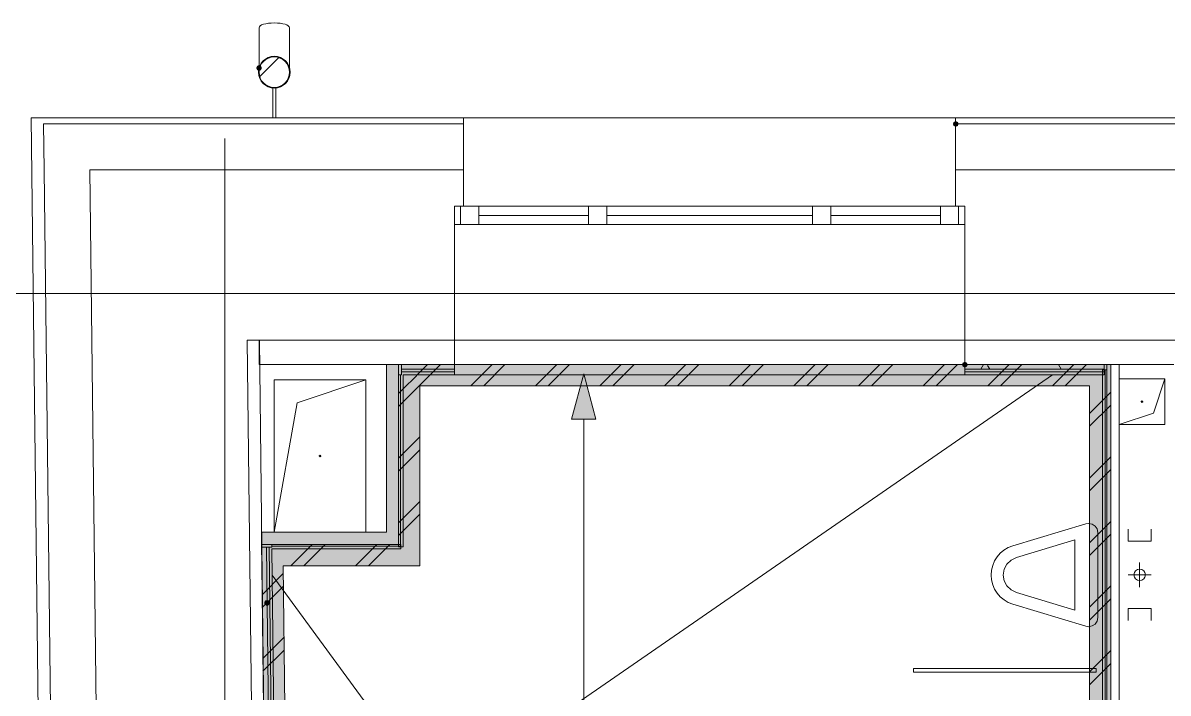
# Model space of a CAD drawing. Header units: millimetres. Extents: x 0 to 1189, y 0 to 841.
# Drawn here: x 681.54 to 719.14, y 477.25 to 499.25 of the extents above; entities that cross this region are included whole.
import ezdxf

# ---------------------------------------------------------------- set-up
doc = ezdxf.new("R2010")
doc.units = ezdxf.units.MM

msp = doc.modelspace()

# ---------------------------------------------------------------- hatches: boundary and pattern name
h = msp.add_hatch(color=7)
h.dxf.hatch_style = 2
h.paths.add_polyline_path([(689.206053, 497.765531), (689.23249, 497.701969), (689.296053, 497.675531), (689.359616, 497.701969), (689.386053, 497.765531), (689.386053, 497.777531), (689.359616, 497.841094), (689.296053, 497.867531), (689.23249, 497.841094), (689.206053, 497.777531)])
h = msp.add_hatch(color=7)
h.dxf.hatch_style = 2
h.paths.add_polyline_path([(712.160088, 496.024529), (712.096525, 495.998091), (712.070088, 495.934528), (712.096525, 495.870966), (712.160088, 495.844528), (712.170088, 495.844528), (712.233651, 495.870966), (712.260088, 495.934528), (712.233651, 495.998091), (712.170088, 496.024529)])
h = msp.add_hatch(color=7)
h.dxf.hatch_style = 2
h.paths.add_polyline_path([(693.477059, 488.034516), (693.87706, 488.034516), (693.87706, 482.134507), (693.477059, 482.134507)])
at = {"true_color": 0xcccccc}
h = msp.add_hatch(color=254, dxfattribs=at)
h.dxf.hatch_style = 2
h.paths.add_polyline_path([(694.577061, 487.334515), (693.87706, 487.334515), (693.87706, 488.034516)])
h = msp.add_hatch(color=254, dxfattribs=at)
h.dxf.hatch_style = 2
h.paths.add_polyline_path([(694.577061, 488.034516), (694.577061, 487.334515), (693.87706, 488.034516)])
h = msp.add_hatch(color=254, dxfattribs=at)
h.dxf.hatch_style = 2
h.paths.add_polyline_path([(694.577061, 487.334515), (694.577061, 488.034516), (716.557095, 488.034516), (716.557095, 487.334515)])
h = msp.add_hatch(color=7)
h.dxf.hatch_style = 2
h.paths.add_polyline_path([(712.470088, 487.944516), (712.533651, 487.970954), (712.560089, 488.034516), (712.533651, 488.098079), (712.470088, 488.124516), (712.460088, 488.124516), (712.396526, 488.098079), (712.370088, 488.034516), (712.396526, 487.970954), (712.460088, 487.944516)])
h = msp.add_hatch(color=254, dxfattribs=at)
h.dxf.hatch_style = 2
h.paths.add_polyline_path([(716.557095, 487.334515), (716.557095, 488.034516), (717.257096, 488.034516)])
h = msp.add_hatch(color=254, dxfattribs=at)
h.dxf.hatch_style = 2
h.paths.add_polyline_path([(716.557095, 487.334515), (717.257096, 488.034516), (717.257096, 487.334515)])
at = {"true_color": 0x0077b0}
h = msp.add_hatch(color=144, dxfattribs=at)
h.dxf.hatch_style = 2
h.paths.add_polyline_path([(699.956069, 487.734516), (700.35607, 486.242514), (699.556069, 486.242514)])
at = {"true_color": 0xcccccc}
h = msp.add_hatch(color=254, dxfattribs=at)
h.dxf.hatch_style = 2
h.paths.add_polyline_path([(694.577061, 482.134507), (693.87706, 482.134507), (693.87706, 487.334515), (694.577061, 487.334515)])
h = msp.add_hatch(color=254, dxfattribs=at)
h.dxf.hatch_style = 2
h.paths.add_polyline_path([(716.557095, 487.334515), (717.257096, 487.334515), (717.257096, 449.377457), (716.557095, 449.377457)])
h = msp.add_hatch(color=7)
h.dxf.hatch_style = 2
h.paths.add_polyline_path([(689.380053, 482.534508), (693.477059, 482.534508), (693.477059, 482.134507), (689.386053, 482.134507)])
h = msp.add_hatch(color=254, dxfattribs=at)
h.dxf.hatch_style = 2
h.paths.add_polyline_path([(689.375053, 482.134507), (690.083054, 481.434506), (689.383053, 481.434506)])
h = msp.add_hatch(color=254, dxfattribs=at)
h.dxf.hatch_style = 2
h.paths.add_polyline_path([(690.075054, 482.134507), (690.083054, 481.434506), (689.375053, 482.134507)])
h = msp.add_hatch(color=254, dxfattribs=at)
h.dxf.hatch_style = 2
h.paths.add_polyline_path([(693.87706, 482.134507), (693.87706, 481.434506), (690.083054, 481.434506), (690.075054, 482.134507)])
h = msp.add_hatch(color=254, dxfattribs=at)
h.dxf.hatch_style = 2
h.paths.add_polyline_path([(693.87706, 482.134507), (694.577061, 481.434506), (693.87706, 481.434506)])
h = msp.add_hatch(color=254, dxfattribs=at)
h.dxf.hatch_style = 2
h.paths.add_polyline_path([(694.577061, 482.134507), (694.577061, 481.434506), (693.87706, 482.134507)])
h = msp.add_hatch(color=254, dxfattribs=at)
h.dxf.hatch_style = 2
h.paths.add_polyline_path([(689.383053, 481.434506), (690.083054, 481.434506), (690.880056, 414.641404), (690.180054, 414.641404)])
h = msp.add_hatch(color=7)
h.dxf.hatch_style = 2
h.paths.add_polyline_path([(689.480879, 480.1632), (689.536252, 480.122297), (689.604358, 480.13233), (689.645261, 480.187703), (689.635228, 480.255809), (689.629228, 480.265809), (689.573855, 480.306712), (689.505749, 480.296679), (689.464846, 480.241306), (689.474879, 480.1732)])

# ---------------------------------------------------------------- linework, layer by layer
at = {"color": 7, "lineweight": 0}
for points in [[(689.296023, 499.096473), (689.306187, 499.127537), (689.335336, 499.156551), (689.381453, 499.182869), (689.442523, 499.205848), (689.516531, 499.224842), (689.601461, 499.239207), (689.695297, 499.248299), (689.796024, 499.251473)], [(689.796024, 499.251473), (689.896751, 499.248299), (689.990587, 499.239208), (690.075517, 499.224842), (690.149524, 499.205848), (690.210595, 499.18287), (690.256712, 499.156551), (690.285861, 499.127537), (690.296025, 499.096473)], [(689.296053, 499.096533), (689.296053, 498.671533)], [(690.296055, 498.671533), (690.296055, 499.096533)], [(689.296053, 498.647533), (689.296053, 498.671533)], [(689.296053, 498.591532), (689.296053, 498.647533)], [(689.296053, 498.535532), (689.296053, 498.591532)], [(689.296053, 498.481532), (689.296053, 498.535532)], [(689.296053, 498.427532), (689.296053, 498.481532)], [(690.296055, 498.671533), (690.296055, 498.614532)], [(690.296055, 498.614532), (690.296055, 498.558532)], [(690.296055, 498.558532), (690.296055, 498.504532)], [(690.296055, 498.504532), (690.296055, 498.450532)], [(689.796054, 497.11453), (689.69131, 497.125102), (689.593725, 497.155421), (689.505399, 497.203388), (689.428428, 497.266905), (689.364911, 497.343876), (689.316944, 497.432203), (689.286625, 497.529787), (689.276053, 497.634531), (689.286625, 497.739562), (689.316944, 497.837281), (689.364911, 497.925625), (689.428428, 498.002532), (689.505399, 498.065938), (689.593725, 498.113782), (689.69131, 498.144), (689.796054, 498.154532)], [(689.296053, 498.375532), (689.296053, 498.427532)], [(689.296053, 498.324532), (689.296053, 498.375532)], [(689.296053, 498.274532), (689.296053, 498.324532)], [(689.296053, 498.226532), (689.296053, 498.274532)], [(689.296053, 498.179532), (689.296053, 498.226532)], [(689.296053, 498.133532), (689.296053, 498.179532)], [(689.796054, 497.13453), (689.695327, 497.144694), (689.601491, 497.173843), (689.516561, 497.21996), (689.442553, 497.28103), (689.381483, 497.355038), (689.335366, 497.439968), (689.306217, 497.533804), (689.296053, 497.634531), (689.306217, 497.735545), (689.335366, 497.829516), (689.381483, 497.914463), (689.442553, 497.988407), (689.516561, 498.049366), (689.601491, 498.09536), (689.695327, 498.124409), (689.796054, 498.134532)], [(689.296053, 498.089532), (689.296053, 498.133532)], [(689.296053, 498.047532), (689.296053, 498.089532)], [(689.321053, 497.496531), (689.929054, 498.104532)], [(689.796054, 498.154532), (689.900798, 498.144), (689.998382, 498.113782), (690.086709, 498.065938), (690.163679, 498.002532), (690.227197, 497.925625), (690.275164, 497.837281), (690.305482, 497.739562), (690.316055, 497.634531), (690.305482, 497.529787), (690.275164, 497.432203), (690.227197, 497.343876), (690.163679, 497.266905), (690.086709, 497.203388), (689.998382, 497.155421), (689.900798, 497.125102), (689.796054, 497.11453)], [(689.796054, 498.134532), (689.896781, 498.124409), (689.990617, 498.09536), (690.075546, 498.049366), (690.149554, 497.988407), (690.210625, 497.914463), (690.256742, 497.829516), (690.285891, 497.735545), (690.296055, 497.634531), (690.285891, 497.533804), (690.256742, 497.439968), (690.210625, 497.355038), (690.149554, 497.28103), (690.075546, 497.21996), (689.990617, 497.173843), (689.896781, 497.144694), (689.796054, 497.13453)], [(690.296055, 498.450532), (690.296055, 498.397532)], [(690.296055, 498.397532), (690.296055, 498.345532)], [(690.296055, 498.345532), (690.296055, 498.295532)], [(690.296055, 498.295532), (690.296055, 498.246532)], [(690.296055, 498.246532), (690.296055, 498.198532)], [(690.296055, 498.198532), (690.296055, 498.152532)], [(690.296055, 498.152532), (690.296055, 498.107532)], [(690.296055, 498.107532), (690.296055, 498.065532)], [(689.296053, 498.007532), (689.296053, 498.047532)], [(689.296053, 497.968531), (689.296053, 498.007532)], [(689.296053, 497.931531), (689.296053, 497.968531)], [(689.296053, 497.896531), (689.296053, 497.931531)], [(689.296053, 497.864531), (689.296053, 497.896531)], [(689.296053, 497.833531), (689.296053, 497.864531)], [(689.296053, 497.804531), (689.296053, 497.833531)], [(689.296053, 497.777531), (689.296053, 497.804531)], [(690.296055, 498.065532), (690.296055, 498.023532)], [(690.296055, 498.023532), (690.296055, 497.984532)], [(690.296055, 497.984532), (690.296055, 497.946531)], [(690.296055, 497.946531), (690.296055, 497.911531)], [(690.296055, 497.911531), (690.296055, 497.877531)], [(690.296055, 497.877531), (690.296055, 497.845531)], [(690.296055, 497.845531), (690.296055, 497.816531)], [(690.296055, 497.816531), (690.296055, 497.788531)], [(690.296055, 497.788531), (690.296055, 497.765531)], [(689.746054, 497.12653), (689.746054, 496.134529)], [(689.846054, 496.134529), (689.846054, 497.12653)], [(696.010063, 496.134529), (681.819042, 496.134529)], [(681.819042, 496.134529), (682.574043, 432.105431)], [(682.222042, 495.934528), (696.010063, 495.934528)], [(682.240042, 494.434526), (682.222042, 495.934528)], [(696.010063, 496.134529), (712.160088, 496.134529)], [(696.010063, 494.434526), (696.010063, 496.134529)], [(732.78912, 496.134529), (712.160088, 496.134529)], [(712.160088, 496.134529), (712.160088, 494.434526)], [(712.170088, 495.934528), (732.78912, 495.934528)], [(688.173051, 251.095154), (688.173051, 495.459528)], [(682.974043, 432.120431), (682.240042, 494.434526)], [(683.740045, 494.434526), (696.010063, 494.434526)], [(684.474046, 432.127431), (683.740045, 494.434526)], [(696.010063, 493.234524), (696.010063, 494.434526)], [(712.160088, 494.434526), (732.78912, 494.434526)], [(712.160088, 494.434526), (712.160088, 493.234524)], [(695.710063, 492.634523), (695.710063, 493.234524)], [(695.710063, 493.234524), (696.510064, 493.234524)], [(695.710063, 493.234524), (695.710063, 492.634523)], [(696.510064, 493.234524), (695.710063, 493.234524)], [(695.910063, 492.634523), (695.910063, 493.234524)], [(696.510064, 493.234524), (696.510064, 492.634523)], [(696.510064, 493.234524), (700.11007, 493.234524)], [(700.11007, 492.634523), (700.11007, 493.234524)], [(700.11007, 493.234524), (700.710071, 493.234524)], [(700.710071, 493.234524), (700.11007, 493.234524)], [(700.710071, 493.234524), (700.710071, 492.634523)], [(700.710071, 493.234524), (707.460081, 493.234524)], [(707.460081, 492.634523), (707.460081, 493.234524)], [(707.460081, 493.234524), (708.060082, 493.234524)], [(708.060082, 493.234524), (707.460081, 493.234524)], [(708.060082, 493.234524), (708.060082, 492.634523)], [(708.060082, 493.234524), (711.660087, 493.234524)], [(711.660087, 493.234524), (711.660087, 492.634523)], [(712.460088, 493.234524), (711.660087, 493.234524)], [(712.460088, 493.234524), (711.660087, 493.234524)], [(712.260088, 492.634523), (712.260088, 493.234524)], [(712.460088, 492.634523), (712.460088, 493.234524)], [(712.460088, 492.634523), (712.460088, 493.234524)], [(696.510064, 492.934524), (700.11007, 492.934524)], [(700.710071, 492.934524), (707.460081, 492.934524)], [(708.060082, 492.934524), (711.660087, 492.934524)], [(695.710063, 488.834518), (695.710063, 492.634523)], [(696.510064, 492.634523), (695.710063, 492.634523)], [(695.710063, 492.634523), (696.510064, 492.634523)], [(700.11007, 492.634523), (696.510064, 492.634523)], [(700.710071, 492.634523), (700.11007, 492.634523)], [(700.11007, 492.634523), (700.710071, 492.634523)], [(707.460081, 492.634523), (700.710071, 492.634523)], [(708.060082, 492.634523), (707.460081, 492.634523)], [(707.460081, 492.634523), (708.060082, 492.634523)], [(711.660087, 492.634523), (708.060082, 492.634523)], [(711.660087, 492.634523), (712.460088, 492.634523)], [(711.660087, 492.634523), (712.460088, 492.634523)], [(712.460088, 492.634523), (712.460088, 488.834518)], [(198.085303, 490.37152), (863.72632, 490.37152)], [(689.306053, 488.839518), (688.906052, 488.834518)], [(688.906052, 488.834518), (695.710063, 488.834518)], [(688.906052, 488.834518), (689.569054, 432.587432)], [(689.300053, 488.834518), (689.300053, 488.034516)], [(689.386053, 482.043507), (689.306053, 488.839518)], [(712.460088, 488.834518), (695.710063, 488.834518)], [(695.710063, 487.704516), (695.710063, 488.834518)], [(712.460088, 488.834518), (719.527099, 488.834518)], [(712.460088, 488.834518), (712.460088, 487.704516)], [(689.300053, 488.034516), (693.96706, 488.034516)], [(693.477059, 488.034516), (693.477059, 482.534508)], [(693.87706, 488.034516), (693.87706, 482.059507)], [(693.87706, 488.034516), (693.87706, 487.334515)], [(716.557095, 488.034516), (693.87706, 488.034516)], [(693.96706, 488.034516), (695.710063, 488.034516)], [(693.96706, 488.034516), (693.96706, 487.704516)], [(694.577061, 487.364515), (695.247062, 488.034516)], [(694.577061, 487.789516), (694.823062, 488.034516)], [(696.244064, 487.334515), (696.944065, 488.034516)], [(696.669064, 487.334515), (697.369065, 488.034516)], [(698.366067, 487.334515), (699.066068, 488.034516)], [(698.790068, 487.334515), (699.490069, 488.034516)], [(700.48707, 487.334515), (701.187071, 488.034516)], [(700.911071, 487.334515), (701.611072, 488.034516)], [(702.608073, 487.334515), (703.308074, 488.034516)], [(703.033074, 487.334515), (703.733075, 488.034516)], [(704.730077, 487.334515), (705.430078, 488.034516)], [(705.154077, 487.334515), (705.854078, 488.034516)], [(706.85108, 487.334515), (707.551081, 488.034516)], [(707.275081, 487.334515), (707.975082, 488.034516)], [(708.972083, 487.334515), (709.672084, 488.034516)], [(709.397084, 487.334515), (710.097085, 488.034516)], [(711.094086, 487.334515), (711.794087, 488.034516)], [(711.518087, 487.334515), (712.218088, 488.034516)], [(717.037095, 488.034516), (712.470088, 488.034516)], [(713.072089, 488.034516), (712.985089, 487.884516)], [(713.28209, 487.884516), (713.20909, 488.011516)], [(713.21509, 487.334515), (713.915091, 488.034516)], [(713.63909, 487.334515), (714.339091, 488.034516)], [(715.336093, 487.334515), (716.036094, 488.034516)], [(715.628093, 487.884516), (715.542093, 488.034516)], [(715.761094, 487.334515), (716.461095, 488.034516)], [(717.257096, 488.034516), (716.557095, 488.034516)], [(717.037095, 488.034516), (719.327099, 488.034516)], [(717.037095, 487.704516), (717.037095, 488.034516)], [(717.127096, 448.847456), (717.127096, 488.034516)], [(717.257096, 448.717456), (717.257096, 488.034516)], [(717.257096, 449.377457), (717.257096, 488.034516)], [(717.527096, 448.447456), (717.527096, 488.034516)], [(693.96706, 487.704516), (693.87706, 487.704516)], [(693.93706, 482.059507), (693.93706, 487.704516)], [(693.96706, 487.884516), (695.710063, 487.884516)], [(693.96706, 487.794516), (695.710063, 487.794516)], [(694.02706, 487.704516), (695.710063, 487.704516)], [(694.02706, 482.059507), (694.02706, 487.704516)], [(694.12306, 487.334515), (694.350061, 487.562516)], [(694.350061, 487.562516), (694.577061, 487.789516)], [(712.460088, 487.704516), (695.710063, 487.704516)], [(715.341093, 487.704516), (696.127064, 474.434496)], [(712.460088, 487.884516), (717.037095, 487.884516)], [(712.460088, 487.794516), (717.037095, 487.794516)], [(712.460088, 487.704516), (717.037095, 487.704516)], [(717.127096, 487.869516), (716.977095, 487.869516)], [(716.977095, 487.869516), (716.977095, 448.997457)], [(717.067096, 487.869516), (717.067096, 448.847456)], [(717.527096, 487.570516), (719.027099, 487.570516)], [(719.027099, 487.570516), (717.527096, 487.570516)], [(719.027099, 487.570516), (718.652098, 486.445514)], [(719.027099, 487.570516), (719.027099, 486.070513)], [(719.027099, 486.070513), (719.027099, 487.570516)], [(689.797054, 482.534508), (689.797054, 487.534516)], [(689.797054, 487.534516), (692.797058, 487.534516)], [(692.797058, 487.534516), (689.797054, 487.534516)], [(689.797054, 487.534516), (689.797054, 482.534508)], [(690.547055, 486.784514), (692.797058, 487.534516)], [(692.797058, 487.534516), (692.797058, 482.534508)], [(692.797058, 482.534508), (692.797058, 487.534516)], [(693.87706, 486.664514), (694.547061, 487.334515)], [(693.87706, 487.089515), (694.12306, 487.334515)], [(693.87706, 487.334515), (693.87706, 482.134507)], [(694.547061, 487.334515), (694.562061, 487.349515)], [(694.562061, 487.349515), (694.577061, 487.364515)], [(694.577061, 487.334515), (716.557095, 487.334515)], [(694.577061, 481.434506), (694.577061, 487.334515)], [(716.557095, 487.334515), (716.557095, 449.377457)], [(716.557095, 486.434514), (717.257096, 487.134515)], [(718.252097, 486.820514), (718.277097, 486.845514), (718.302097, 486.820514)], [(718.252097, 486.820514), (718.265097, 486.842514)], [(718.302097, 486.820514), (718.277097, 486.795514), (718.252097, 486.820514)], [(718.301097, 486.814514), (718.277097, 486.795514), (718.265097, 486.799514)], [(718.277097, 486.845514), (718.301097, 486.827514)], [(689.797054, 482.534508), (690.547055, 486.784514)], [(716.557095, 486.010513), (717.257096, 486.710514)], [(718.652098, 486.445514), (717.527096, 486.070513)], [(719.027099, 486.070513), (717.527096, 486.070513)], [(717.527096, 486.070513), (719.027099, 486.070513)], [(693.87706, 484.967512), (694.577061, 485.667513)], [(691.272056, 485.034512), (691.297056, 485.059512), (691.322056, 485.034512)], [(691.322056, 485.034512), (691.297056, 485.009512), (691.272056, 485.034512)], [(691.273056, 485.041512), (691.297056, 485.059512), (691.310056, 485.056512)], [(691.297056, 485.009512), (691.273056, 485.028512)], [(691.322056, 485.034512), (691.310056, 485.013512)], [(693.87706, 484.543511), (694.577061, 485.243512)], [(716.557095, 484.313511), (717.257096, 485.013512)], [(716.557095, 483.88951), (717.257096, 484.589511)], [(693.87706, 482.846508), (694.577061, 483.546509)], [(693.87706, 482.422508), (694.577061, 483.122509)], [(716.440095, 482.813508), (714.038091, 482.088507)], [(716.440095, 482.813508), (716.527095, 482.826508), (716.644001, 482.802977), (716.739345, 482.738758), (716.803564, 482.643414), (716.827095, 482.526508)], [(716.557095, 482.191507), (717.257096, 482.891508)], [(693.477059, 482.534508), (689.375053, 482.534508)], [(689.375053, 482.534508), (689.375053, 482.134507)], [(716.557095, 481.767507), (717.257096, 482.467508)], [(716.827095, 479.737504), (716.827095, 482.526508)], [(717.827097, 482.636508), (717.827097, 482.236507)], [(718.577098, 482.236507), (718.577098, 482.636508)], [(693.95206, 482.134507), (689.375053, 482.134507)], [(689.375053, 482.134507), (689.383053, 481.434506)], [(693.87706, 482.134507), (689.375053, 482.134507)], [(689.716054, 482.046507), (689.386053, 482.043507)], [(689.386053, 482.043507), (689.968054, 432.602432)], [(690.119054, 432.594432), (689.536053, 482.044507)], [(690.209054, 432.595432), (689.626054, 482.045507)], [(689.715054, 482.134507), (689.716054, 482.046507)], [(689.716054, 482.074507), (693.95206, 482.074507)], [(690.299055, 432.596432), (689.717054, 481.984507)], [(689.717054, 481.984507), (693.95206, 481.984507)], [(690.344055, 481.434506), (691.044056, 482.134507)], [(690.769055, 481.434506), (691.469056, 482.134507)], [(692.466058, 481.434506), (693.166059, 482.134507)], [(692.890059, 481.434506), (693.59006, 482.134507)], [(693.87706, 482.059507), (694.02706, 482.059507)], [(693.95206, 481.984507), (693.95206, 482.134507)], [(714.040091, 480.172504), (713.888007, 480.232043), (713.750231, 480.313755), (713.628604, 480.415153), (713.524965, 480.533755), (713.441154, 480.667075), (713.379012, 480.81263), (713.340377, 480.967935), (713.32709, 481.130506), (713.340332, 481.293035), (713.37884, 481.448241), (713.440785, 481.593672), (713.52434, 481.726882), (713.627676, 481.845419), (713.748965, 481.946835), (713.88638, 482.028681), (714.038091, 482.088507)], [(716.077094, 482.286508), (714.154091, 481.705507)], [(716.077094, 479.975504), (716.077094, 482.286508)], [(717.827097, 482.236507), (718.577098, 482.236507)], [(714.155091, 480.555505), (713.98106, 480.640146), (713.845841, 480.77213), (713.758247, 480.939552), (713.72709, 481.130506), (713.75809, 481.321319), (713.845341, 481.488506), (713.980216, 481.620444), (714.154091, 481.705507)], [(689.383053, 481.434506), (690.180054, 414.641404)], [(689.394053, 480.484505), (690.086054, 481.176506)], [(690.083054, 481.434506), (693.87706, 481.434506)], [(690.880056, 414.641404), (690.083054, 481.434506)], [(694.577061, 481.434506), (693.87706, 481.434506)], [(718.202097, 480.736505), (718.202097, 481.536506)], [(689.725054, 481.124506), (694.627061, 474.434496)], [(718.577098, 481.136506), (717.827097, 481.136506)], [(689.399053, 480.065504), (690.091054, 480.757505)], [(714.155091, 480.555505), (716.077094, 479.975504)], [(716.557095, 480.070504), (717.257096, 480.770505)], [(714.040091, 480.172504), (716.440095, 479.447503)], [(716.557095, 479.646503), (717.257096, 480.346505)], [(716.827095, 479.737504), (716.803564, 479.618019), (716.739345, 479.522628), (716.644001, 479.458175), (716.527095, 479.434503), (716.440095, 479.447503)], [(717.827097, 480.036504), (718.577098, 480.036504)], [(717.827097, 479.636503), (717.827097, 480.036504)], [(718.577098, 480.036504), (718.577098, 479.636503)], [(689.419053, 478.388502), (690.111054, 479.080503)], [(689.424053, 477.969501), (690.116054, 478.661502)], [(716.557095, 477.949501), (717.257096, 478.649502)], [(716.557095, 477.5255), (717.257096, 478.225501)], [(716.777095, 478.057501), (710.777086, 478.057501)], [(710.777086, 478.057501), (710.777086, 477.937501)], [(710.777086, 477.937501), (716.777095, 477.937501)], [(716.777095, 477.937501), (716.777095, 478.057501)]]:
    msp.add_lwpolyline(points, dxfattribs=at)
at = {"color": 144, "lineweight": 0, "true_color": 0x0077b0}
for points in [[(699.956069, 487.734516), (699.556069, 486.242514)], [(699.956069, 487.734516), (700.35607, 486.242514)], [(700.35607, 486.242514), (699.556069, 486.242514)], [(699.956069, 486.242514), (699.956069, 474.129495)]]:
    msp.add_lwpolyline(points, dxfattribs=at)
at = {"color": 7, "lineweight": 0}
msp.add_circle((718.202597, 481.137006), 0.1895, dxfattribs=at)

doc.saveas('drawing.dxf')
